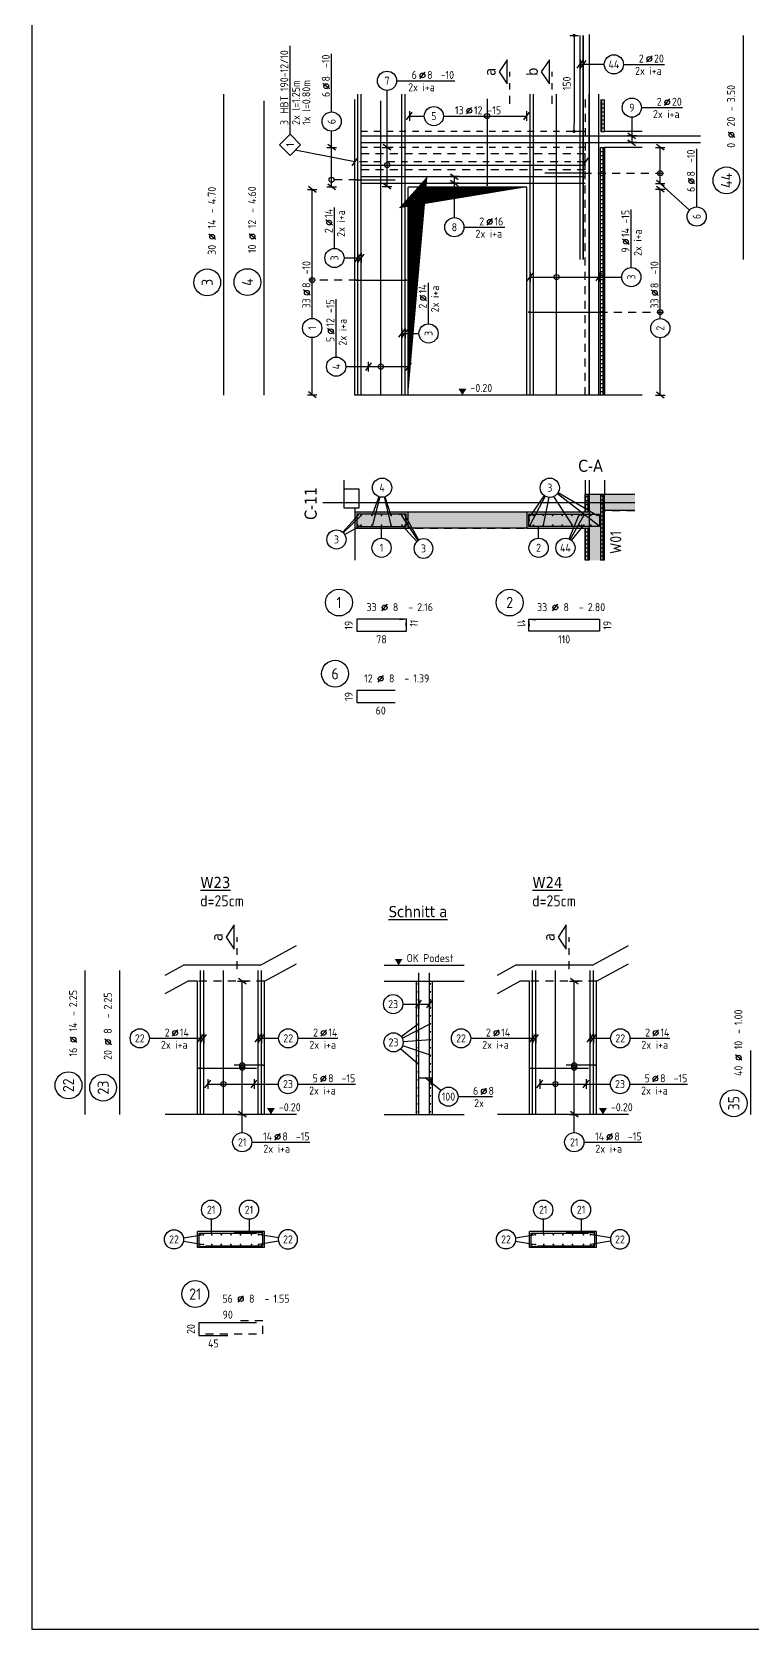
# Model space of a CAD drawing. Extents: x 399 to 532, y -4 to 185.
# Drawn here: x 415.63 to 426.88, y 22.05 to 47.01 of the extents above; entities that cross this region are included whole.
import ezdxf
from ezdxf.enums import TextEntityAlignment as Align

# ---------------------------------------------------------------- set-up
doc = ezdxf.new("R2010")
doc.units = 0
doc.header["$LTSCALE"] = 0.5
doc.header["$MEASUREMENT"] = 0
doc.header["$PDMODE"] = 2
for name, pattern in [('AUSGEZOGEN', [1000.01, 1000, 0.01]), ('DASHDOTSMALL', [1.05, 0.5, -0.25, 0.05, -0.25]), ('DOT', [0.175, 0.05, -0.125]), ('HIDDEN', [0.375, 0.25, -0.125]), ('STRICHPUNKT2', [0.55, 0.25, -0.125, 0.05, -0.125]), ('VERDECKT', [0.375, 0.25, -0.125])]:
    doc.linetypes.add(name, pattern=pattern)
doc.layers.get('Defpoints').update_dxf_attribs({"linetype": 'CONTINUOUS'})
for name, color, linetype in [('0_H10', 13, 'CONTINUOUS'), ('ACHSEN', 7, 'CONTINUOUS'), ('AFU', 9, 'CONTINUOUS'), ('BETON', 7, 'CONTINUOUS'), ('Decke', 7, 'CONTINUOUS'), ('DRUEBER', 7, 'CONTINUOUS'), ('Fertigteil', 7, 'CONTINUOUS'), ('HBT', 7, 'CONTINUOUS'), ('koten', 7, 'CONTINUOUS'), ('MASSE', 7, 'CONTINUOUS'), ('RND', 7, 'CONTINUOUS'), ('SCHATTEN', 253, 'CONTINUOUS'), ('SCHNITTE', 7, 'CONTINUOUS'), ('SCHRAFF', 7, 'CONTINUOUS'), ('Sturz', 7, 'CONTINUOUS'), ('TEXT', 7, 'CONTINUOUS'), ('UZ', 7, 'CONTINUOUS'), ('VERDECKT', 7, 'CONTINUOUS')]:
    doc.layers.add(name, color=color, linetype=linetype)
doc.layers.add('ANSICHTSFENSTER', color=7, linetype='CONTINUOUS', plot=False)
doc.styles.add('HELV', font='tahoma.ttf')
doc.styles.get("Standard").update_dxf_attribs({"font": 'iso'})
doc.styles.add('TXT', font='isocp.shx')
doc.linetypes.add('AFU_50K', pattern='A,0.15,["/",Standard,S=0.2,R=0,X=-0.01,Y=-0.1],0.07,["/",Standard,S=0.2,R=0,X=-0.01,Y=-0.1],0.15', length=0.37)
doc.dimstyles.new('DOT_I', dxfattribs={"dimscale": 0.5, "dimtxt": 0.25, "dimasz": 0.25, "dimexe": 0.1, "dimexo": 0.3, "dimgap": 0.1, "dimtad": 1, "dimdec": 3, "dimzin": 3, "dimtxsty": 'TXT', "dimblk": 'DOT', "dimblk1": 'DOT', "dimblk2": 'DOT', "dimsah": 1, "dimcen": 0.1, "dimse1": 1, "dimse2": 1, "dimazin": 0, "dimtfac": 1, "dimtdec": 4, "dimtix": 1, "dimtmove": 2, "dimatfit": 3, "dimldrblk": 'DOT', "dimfxl": 0.7, "dimfxlon": 1, "dimtvp": 1, "dimtolj": 1, "dimtzin": 0, "dimarcsym": 0})

# ---------------------------------------------------------------- blocks, each defined once
blk = doc.blocks.new('okrd_o')
at = {"layer": 'koten', "color": 7, "linetype": 'Continuous'}
blk.add_solid([(-0.125, 0.202), (0.125, 0.202), (0, 0)], dxfattribs=at)
at = {"layer": 'koten', "style": 'TXT'}
blk.add_attdef('OKRD', (0.25, 0.1), '', height=0.25, dxfattribs=at)
blk = doc.blocks.new('RND_AUSZ')
at = {"layer": 'RND', "color": 7, "linetype": 'Continuous'}
blk.add_line((1.341, 0.262), (1.509, 0.466), dxfattribs=at)
at = {"layer": 'RND', "color": 1, "linetype": 'Continuous'}
blk.add_circle((0, 0.52), 0.42, dxfattribs=at)
at = {"layer": 'RND', "color": 7, "linetype": 'Continuous'}
blk.add_circle((1.425, 0.364), 0.075, dxfattribs=at)
at = {"layer": 'RND', "color": 7, "linetype": 'Continuous', "style": 'TXT'}
blk.add_text('-', height=0.25, dxfattribs=at).set_placement((2.163, 0.25))
for tag, p in [('WIEOFT', (-0.536, 0.25)), ('STK', (1.174, 0.25))]:
    blk.add_attdef(tag, text='', height=0.25, dxfattribs=at).set_placement(p, align=Align.RIGHT)
at = {"layer": 'RND', "color": 1, "linetype": 'Continuous', "style": 'TXT'}
blk.add_attdef('POS', text='', height=0.35, dxfattribs=at).set_placement((0, 0.52), align=Align.MIDDLE)
at = {"layer": 'RND', "color": 7, "linetype": 'Continuous', "style": 'TXT'}
for tag, p in [('DS', (1.683, 0.25)), ('LANG', (2.441, 0.25)), ('TEXT', (3.669, 0.25))]:
    blk.add_attdef(tag, p, '', height=0.25, dxfattribs=at)
blk = doc.blocks.new('lei_gre')
at = {"layer": 'RND', "color": 7, "linetype": 'Continuous'}
for p, q in [((-0.09, -0.12), (0.09, 0.12)), ((0, 0.15), (0, -0.15))]:
    blk.add_line(p, q, dxfattribs=at)
blk = doc.blocks.new('RND_LEI')
at = {"layer": 'RND', "color": 7, "linetype": 'Continuous'}
blk.add_line((1.022, 0.066), (1.19, 0.27), dxfattribs=at)
for centre, radius in [((0, 0), 0.3), ((1.106, 0.168), 0.075)]:
    blk.add_circle(centre, radius, dxfattribs=at)
at = {"layer": 'RND', "color": 7, "linetype": 'Continuous', "style": 'TXT'}
blk.add_attdef('POSL', text='', height=0.25, dxfattribs=at).set_placement((0, 0), align=Align.MIDDLE)
blk.add_attdef('ANZ', text='', height=0.25, dxfattribs=at).set_placement((0.931, 0.057), align=Align.RIGHT)
for tag, p in [('DUM', (1.253, 0.057)), ('ABSTD', (1.674, 0.057)), ('POSTXT', (0.374, -0.327))]:
    blk.add_attdef(tag, p, '', height=0.25, dxfattribs=at)
blk = doc.blocks.new('RND_HIN')
at = {"layer": 'RND', "color": 7, "linetype": 'Continuous'}
blk.add_circle((0, 0), 0.3, dxfattribs=at)
at = {"layer": 'RND', "color": 7, "linetype": 'Continuous', "style": 'TXT'}
blk.add_attdef('POSI', text='', height=0.25, dxfattribs=at).set_placement((0, 0), align=Align.MIDDLE)
blk = doc.blocks.new('HBT_LEI')
at = {"layer": 'HBT', "color": 7, "linetype": 'Continuous'}
blk.add_lwpolyline([(-0.33, 0), (0, 0.33), (0.33, 0), (0, -0.33)], close=True, dxfattribs=at)
at = {"layer": 'HBT', "color": 7, "linetype": 'Continuous', "style": 'TXT'}
blk.add_attdef('POSH', text='', height=0.25, dxfattribs=at).set_placement((0, -0.126), align=Align.CENTER)
blk.add_attdef('STKH', text='', height=0.25, dxfattribs=at).set_placement((0.776, 0.055), align=Align.RIGHT)
at = {"layer": 'HBT', "style": 'TXT'}
for tag, p in [('ARTH', (0.973, 0.055)), ('TEXTH', (0.415, -0.309))]:
    blk.add_attdef(tag, p, '', height=0.25, dxfattribs=at)
blk = doc.blocks.new('SCHN-2')
at = {"layer": 'SCHNITTE', "color": 6, "linetype": 'Continuous'}
blk.add_lwpolyline([(0.378, 0.088), (0, 0.34), (-0.378, 0.088)], close=True, dxfattribs=at)
at = {"layer": 'SCHNITTE', "color": 1, "linetype": 'DASHDOTSMALL', "style": 'HELV'}
blk.add_attdef('SCHN-2', text='', height=0.35, dxfattribs=at).set_placement((0, 0.45), align=Align.CENTER)
blk = doc.blocks.new('DOT')
at = {"layer": 'MASSE', "color": 7, "linetype": 'Continuous'}
for p, q in [((0, 0), (-1, 0)), ((0, 0.54), (0, -0.54))]:
    blk.add_line(p, q, dxfattribs=at)
at = {"layer": 'MASSE', "color": 7, "linetype": 'Continuous', "const_width": 0.2}
blk.add_lwpolyline([(-0.1, 0, 1), (0.1, 0, 1)], format="xyb", close=True, dxfattribs=at)
blk = doc.blocks.new('*D790')
at = {"layer": 'Defpoints', "color": 0, "linetype": 'AUSGEZOGEN', "transparency": 16777216}
for p in [(424.096, 46.951), (424.096, 45.451), (424.096, 45.451)]:
    blk.add_point(p, dxfattribs=at)
at = {"layer": 'MASSE', "color": 0, "linetype": 'AUSGEZOGEN', "lineweight": -2, "transparency": 16777216}
blk.add_line((424.096, 46.826), (424.096, 45.576), dxfattribs=at)
at = {"layer": 'MASSE', "color": 0, "linetype": 'AUSGEZOGEN', "lineweight": -2, "transparency": 16777216, "xscale": 0.125, "yscale": 0.125, "zscale": 0.125}
for p, rotation in [((424.096, 46.951), 90), ((424.096, 45.451), 270)]:
    blk.add_blockref('DOT', p, dxfattribs=dict(at, rotation=rotation))
at = {"layer": 'MASSE', "color": 0, "linetype": 'AUSGEZOGEN', "transparency": 16777216, "insert": (423.983, 46.201), "char_height": 0.125, "attachment_point": 5, "rotation": 90, "style": 'TXT'}
blk.add_mtext('\\A1;150', dxfattribs=at)

msp = doc.modelspace()

# ---------------------------------------------------------------- hatches: boundary and pattern name
at = {"layer": '0_H10', "linetype": 'AUSGEZOGEN'}
msp.add_hatch(color=256, dxfattribs=at).paths.add_polyline_path([(425.0461, 39.5309), (425.0461, 39.7809), (424.2711, 39.7809), (424.2711, 39.5009), (420.6711, 39.5009), (420.6711, 39.2509), (424.2711, 39.2509), (424.2711, 38.7509), (424.5711, 38.7509), (424.5711, 39.5309)])
at = {"layer": 'SCHRAFF', "linetype": 'AUSGEZOGEN'}
h = msp.add_hatch(dxfattribs=at)
h.set_pattern_fill('ANSI37', color=9, scale=0.5, angle=45, style=0, double=1)
h.set_pattern_definition([(90, (-399.52992, 1.38414), (-0.0625, 0), []), (180, (-399.52992, 1.38414), (-7e-18, -0.0625), [])])
h.paths.add_polyline_path([(424.572, 45.9511), (424.512, 45.9511), (424.512, 45.4511), (424.572, 45.4511)])
h = msp.add_hatch(dxfattribs=at)
h.set_pattern_fill('ANSI37', color=9, scale=0.5, angle=45, style=0, double=1)
h.set_pattern_definition([(90, (-399.25992, -2.73586), (-0.0625, 0), []), (180, (-399.25992, -2.73586), (-7e-18, -0.0625), [])])
h.paths.add_polyline_path([(424.5111, 45.2011), (424.5711, 45.2011), (424.5711, 41.3311), (424.5111, 41.3311)])
h = msp.add_hatch(dxfattribs=at)
h.set_pattern_fill('ANSI37', color=9, scale=0.5, angle=45, style=0, double=1)
h.set_pattern_definition([(90, (-399.30992, -14.12617), (-0.0625, 0), []), (180, (-399.30992, -14.12617), (-7e-18, -0.0625), [])])
h.paths.add_polyline_path([(424.3311, 39.5009), (424.2711, 39.5009), (424.2711, 39.7809), (424.3311, 39.7809)])
h = msp.add_hatch(dxfattribs=at)
h.set_pattern_fill('ANSI37', color=9, scale=0.5, angle=45, style=0, double=1)
h.set_pattern_definition([(90, (-399.25992, -17.68117), (-0.0625, 0), []), (180, (-399.25992, -17.68117), (-7e-18, -0.0625), [])])
h.paths.add_polyline_path([(424.5111, 38.7509), (424.5711, 38.7509), (424.5711, 39.7809), (424.5111, 39.7809)])
h = msp.add_hatch(dxfattribs=at)
h.set_pattern_fill('ANSI37', color=9, scale=0.5, angle=45, style=0, double=1)
h.set_pattern_definition([(90, (-399.30992, -17.68117), (-0.0625, 0), []), (180, (-399.30992, -17.68117), (-7e-18, -0.0625), [])])
h.paths.add_polyline_path([(424.2711, 38.7509), (424.3311, 38.7509), (424.3311, 39.2509), (424.2711, 39.2509)])

# ---------------------------------------------------------------- linework, layer by layer
at = {"layer": 'ACHSEN', "color": 140, "linetype": 'AUSGEZOGEN'}
for p, q in [((424.3311, 46.9659), (424.3311, 41.3311)), ((424.3311, 40.0009), (424.3311, 38.7509)), ((420.1711, 39.6559), (425.0461, 39.6559))]:
    msp.add_line(p, q, dxfattribs=at)
at = {"layer": 'AFU', "linetype": 'AFU_50K'}
msp.add_line((421.6307, 32.1733), (421.8807, 32.1733), dxfattribs=at)
at = {"layer": 'ANSICHTSFENSTER', "color": 2, "linetype": 'AUSGEZOGEN'}
msp.add_lwpolyline([(415.629, 22.0535), (484.7996, 22.0535), (484.7996, 63.6035), (415.629, 63.6035)], close=True, dxfattribs=at)
at = {"layer": 'BETON', "color": 6, "linetype": 'AUSGEZOGEN'}
for p, q in [((420.6711, 41.3311), (420.6711, 45.9511)), ((424.572, 45.4511), (424.572, 45.9511)), ((425.1612, 45.4511), (424.572, 45.4511)), ((424.5711, 41.3311), (424.5711, 45.2011)), ((425.1612, 45.2011), (424.5711, 45.2011)), ((423.3611, 44.5811), (421.5061, 44.5811)), ((421.5061, 41.3311), (421.5061, 44.5811)), ((423.3611, 41.3311), (423.3611, 44.5811)), ((419.1983, 32.4233), (419.7622, 32.7322)), ((424.384, 32.4233), (424.948, 32.7322)), ((419.2622, 32.1733), (419.7622, 32.4471)), ((424.448, 32.1733), (424.948, 32.4471)), ((417.7122, 32.2671), (417.9984, 32.4233)), ((419.1983, 32.4233), (417.9984, 32.4233)), ((421.1307, 32.4233), (422.3807, 32.4233)), ((422.898, 32.2671), (423.1842, 32.4233)), ((424.384, 32.4233), (423.1842, 32.4233)), ((417.7122, 31.9822), (418.0622, 32.1733)), ((418.2122, 32.1733), (418.0622, 32.1733)), ((418.2122, 30.0933), (418.2122, 32.1733)), ((419.2622, 30.0933), (419.2622, 32.1733)), ((421.1307, 32.1733), (421.6307, 32.1733)), ((421.6307, 32.1733), (421.6307, 30.0933)), ((421.8807, 32.1733), (421.8807, 30.0933)), ((421.8807, 32.1733), (422.3807, 32.1733)), ((422.898, 31.9822), (423.248, 32.1733)), ((423.398, 32.1733), (423.248, 32.1733)), ((423.398, 30.0933), (423.398, 32.1733)), ((424.448, 30.0933), (424.448, 32.1733)), ((418.2122, 28.0131), (418.2122, 28.2631)), ((419.2622, 28.2631), (418.2122, 28.2631)), ((419.2622, 28.0131), (419.2622, 28.2631)), ((424.448, 28.2631), (423.398, 28.2631)), ((423.398, 28.0131), (423.398, 28.2631)), ((424.448, 28.0131), (424.448, 28.2631)), ((419.2622, 28.0131), (418.2122, 28.0131)), ((424.448, 28.0131), (423.398, 28.0131))]:
    msp.add_line(p, q, dxfattribs=at)
at = {"layer": 'BETON', "color": 6, "linetype": 'ByBlock'}
for p, q in [((424.5711, 39.7809), (424.2711, 39.7809)), ((424.2711, 39.7809), (424.2711, 39.5009)), ((424.5711, 38.7509), (424.5711, 39.7809)), ((421.5061, 39.5009), (420.6711, 39.5009)), ((420.6711, 39.5009), (420.6711, 39.2509)), ((421.5061, 39.2509), (421.5061, 39.5009)), ((424.2711, 39.5009), (423.3611, 39.5009)), ((423.3611, 39.5009), (423.3611, 39.2509)), ((420.6711, 39.2509), (421.5061, 39.2509)), ((423.3611, 39.2509), (424.2711, 39.2509)), ((424.2711, 39.2509), (424.2711, 38.7509))]:
    msp.add_line(p, q, dxfattribs=at)
at = {"layer": 'BETON', "color": 6, "linetype": 'ByBlock', "flags": 128}
msp.add_lwpolyline([(420.5011, 39.5709), (420.7411, 39.5709), (420.7411, 39.8609), (420.5011, 39.8609)], close=True, dxfattribs=at)
at = {"layer": 'Decke', "linetype": 'Continuous'}
for p, q in [((425.1612, 41.3311), (420.6711, 41.3311)), ((419.7622, 30.0933), (417.7122, 30.0933)), ((421.1307, 30.0933), (422.3807, 30.0933)), ((424.948, 30.0933), (422.898, 30.0933))]:
    msp.add_line(p, q, dxfattribs=at)
msp.add_lwpolyline([(420.5011, 40.0009), (420.5011, 39.5709), (420.6711, 39.5709), (420.6711, 38.7509)], dxfattribs=at)
at = {"layer": 'DRUEBER', "color": 7, "linetype": 'DOT'}
for p, q in [((424.2711, 45.4511), (420.6711, 45.4511)), ((424.2711, 45.2011), (420.6711, 45.2011)), ((424.2711, 44.8511), (424.2711, 45.1011))]:
    msp.add_line(p, q, dxfattribs=at)
at = {"layer": 'DRUEBER', "color": 7, "linetype": 'HIDDEN', "flags": 128}
for points in [[(425.0461, 39.7809), (424.2711, 39.7809), (424.2711, 39.5009), (420.6711, 39.5009), (420.6711, 39.2509), (424.2711, 39.2509), (424.2711, 38.7509)], [(424.5711, 38.7509), (424.5711, 39.5309), (425.0461, 39.5309)]]:
    msp.add_lwpolyline(points, dxfattribs=at)
at = {"layer": 'Fertigteil', "color": 7, "linetype": 'AUSGEZOGEN'}
for points in [[(424.512, 45.9511), (424.512, 45.4511), (424.572, 45.4511), (424.572, 45.9511)], [(424.5711, 38.7509), (424.5711, 39.7809), (424.5111, 39.7809), (424.5111, 38.7509)], [(424.2711, 38.7509), (424.2711, 39.2509), (424.3311, 39.2509), (424.3311, 38.7509)]]:
    msp.add_lwpolyline(points, dxfattribs=at)
for points in [[(424.5111, 45.2011), (424.5711, 45.2011), (424.5711, 41.3311), (424.5111, 41.3311)], [(424.3311, 39.5009), (424.2711, 39.5009), (424.2711, 39.7809), (424.3311, 39.7809)]]:
    msp.add_lwpolyline(points, close=True, dxfattribs=at)
at = {"layer": 'HBT', "color": 7, "linetype": 'AUSGEZOGEN'}
for p, q in [((419.6601, 45.4064), (419.6601, 46.7878)), ((420.6711, 44.9761), (419.7426, 45.1589))]:
    msp.add_line(p, q, dxfattribs=at)
at = {"layer": 'HBT', "color": 6, "linetype": 'STRICHPUNKT2'}
msp.add_line((424.2711, 44.9761), (420.6711, 44.9761), dxfattribs=at)
at = {"layer": 'RND', "color": 1, "linetype": 'AUSGEZOGEN'}
for p, q in [((424.1907, 43.4511), (424.1907, 46.9511)), ((424.2407, 43.4511), (424.2407, 46.9511))]:
    msp.add_line(p, q, dxfattribs=at)
at = {"layer": 'RND', "color": 7, "linetype": 'AUSGEZOGEN'}
for p, q in [((420.3097, 45.7552), (420.3097, 46.6615)), ((424.8688, 46.4988), (425.5088, 46.4988)), ((421.3255, 46.2425), (422.2318, 46.2425)), ((421.1755, 45.2011), (421.1755, 46.0925)), ((421.5241, 45.6909), (421.7566, 45.6909)), ((422.0566, 45.6909), (423.3558, 45.6909)), ((425.1484, 45.8232), (425.7884, 45.8232)), ((420.3097, 45.2011), (420.3097, 45.4552)), ((420.3097, 44.5846), (420.3097, 45.2011)), ((421.1755, 44.5929), (421.1755, 45.2011)), ((425.4415, 44.6384), (425.4415, 45.2011)), ((426.0116, 44.2713), (426.0116, 45.1776)), ((420.0059, 42.5295), (420.0059, 44.5438)), ((425.4415, 44.6384), (425.9005, 44.2221)), ((425.4431, 42.5269), (425.4431, 44.5481)), ((420.3541, 43.6241), (420.3541, 44.2641)), ((424.9902, 43.3247), (424.9902, 44.231)), ((422.3769, 43.9541), (423.0169, 43.9541)), ((423.4111, 43.1747), (424.4843, 43.1747)), ((424.4843, 43.1747), (424.8402, 43.1747)), ((421.8231, 42.4452), (421.8231, 43.0852)), ((420.3806, 41.9257), (420.3806, 42.8319)), ((420.0059, 41.3358), (420.0059, 42.2295)), ((425.4431, 41.3308), (425.4431, 42.2269)), ((420.8843, 41.7757), (420.5306, 41.7757)), ((421.5061, 41.7757), (420.8843, 41.7757)), ((418.9136, 30.0933), (418.9136, 32.1733)), ((424.0994, 30.0933), (424.0994, 32.1733)), ((417.4633, 31.2825), (418.3122, 31.2825)), ((419.1622, 31.2825), (419.4822, 31.2825)), ((419.7822, 31.2825), (420.4075, 31.2825)), ((422.4814, 31.2825), (423.498, 31.2825)), ((424.348, 31.2825), (424.668, 31.2825)), ((424.968, 31.2825), (425.5933, 31.2825)), ((418.3756, 30.5677), (419.0983, 30.5677)), ((419.0983, 30.5677), (419.4778, 30.5677)), ((419.7778, 30.5677), (420.6841, 30.5677)), ((423.5614, 30.5677), (424.2841, 30.5677)), ((424.2841, 30.5677), (424.6636, 30.5677)), ((424.9636, 30.5677), (425.8699, 30.5677)), ((422.2843, 30.3713), (422.8243, 30.3713)), ((418.9136, 29.8089), (418.9136, 30.0933)), ((424.0994, 29.8089), (424.0994, 30.0933)), ((419.0636, 29.6589), (419.9699, 29.6589)), ((424.2494, 29.6589), (425.1557, 29.6589))]:
    msp.add_line(p, q, dxfattribs=at)
at = {"layer": 'RND', "color": 102, "linetype": 'AUSGEZOGEN'}
for p, q in [((424.5688, 46.4988), (424.1907, 46.4988)), ((424.9984, 45.6732), (424.9984, 45.2769)), ((422.2269, 44.1041), (422.2269, 44.7453)), ((420.5041, 43.4741), (420.7711, 43.4741)), ((421.4061, 42.2952), (421.6731, 42.2952)), ((421.0469, 39.745), (420.9393, 39.4459)), ((421.0601, 39.7409), (420.946, 39.2988)), ((421.1311, 39.7399), (421.232, 39.2988)), ((421.1421, 39.7429), (421.232, 39.4529)), ((423.6464, 39.7523), (423.4036, 39.2988)), ((423.6317, 39.7613), (423.4176, 39.4529)), ((423.7013, 39.7354), (423.612, 39.2988)), ((423.7735, 39.7455), (424.069, 39.2984)), ((423.836, 39.793), (424.4771, 39.2988)), ((423.847, 39.8094), (424.4631, 39.4529)), ((420.4848, 39.189), (420.7206, 39.4529)), ((420.4923, 39.1818), (420.7706, 39.4529)), ((421.6623, 39.0608), (421.4066, 39.4529)), ((421.6714, 39.0662), (421.4566, 39.4529)), ((424.019, 39.0842), (424.1732, 39.4529)), ((424.0353, 39.0762), (424.2496, 39.4529)), ((420.5149, 39.1519), (420.7706, 39.2988)), ((421.089, 39.097), (421.089, 39.2809)), ((421.6422, 39.045), (421.4066, 39.2988)), ((423.5425, 39.097), (423.5425, 39.2809)), ((424.0561, 39.062), (424.2496, 39.2988)), ((421.4207, 31.8166), (421.8407, 31.8166)), ((421.3963, 31.3096), (421.6607, 31.5083)), ((421.41, 31.2875), (421.8577, 31.5153)), ((421.4259, 31.2313), (421.8577, 31.2653)), ((421.3894, 31.1209), (421.6537, 30.8903)), ((421.4182, 31.1708), (421.8507, 31.0223)), ((422.0177, 30.4656), (421.769, 30.6667)), ((418.4283, 28.4547), (418.4283, 28.2327)), ((419.0195, 28.4547), (419.0195, 28.2414)), ((423.6141, 28.4547), (423.6141, 28.2327)), ((424.2053, 28.4547), (424.2053, 28.2414)), ((417.9953, 28.165), (418.3136, 28.2159)), ((419.4791, 28.165), (419.1608, 28.2159)), ((423.1811, 28.165), (423.4994, 28.2159)), ((424.6649, 28.165), (424.3466, 28.2159)), ((417.9949, 28.1154), (418.3067, 28.0607)), ((419.4795, 28.1154), (419.1677, 28.0607)), ((423.1807, 28.1154), (423.4925, 28.0607)), ((424.6653, 28.1154), (424.3535, 28.0607))]:
    msp.add_line(p, q, dxfattribs=at)
at = {"layer": 'RND', "color": 102, "linetype": 'VERDECKT'}
for p, q in [((420.7011, 44.6965), (420.2597, 44.6965)), ((424.2411, 44.7987), (425.4915, 44.7987)), ((420.7011, 43.1284), (419.9559, 43.1284)), ((424.4911, 42.6292), (425.4931, 42.6292))]:
    msp.add_line(p, q, dxfattribs=at)
at = {"layer": 'RND', "color": 1, "linetype": 'AUSGEZOGEN'}
for points in [[(424.2407, 46.9511), (424.2407, 43.4511)], [(426.7365, 46.9511), (426.7365, 43.4511)], [(418.6261, 41.3311), (418.6261, 46.0311)], [(419.2552, 41.3311), (419.2552, 45.9311)], [(420.7211, 41.3311), (420.7211, 46.0311)], [(420.7711, 41.3311), (420.7711, 46.0311)], [(421.0792, 41.3311), (421.0792, 45.9311)], [(421.4061, 41.3311), (421.4061, 46.0311)], [(421.4561, 41.3311), (421.4561, 46.0311)], [(422.7368, 45.9611), (422.7368, 44.6111)], [(423.4111, 41.3311), (423.4111, 46.0311)], [(423.4611, 41.3311), (423.4611, 46.0311)], [(423.824, 41.3311), (423.824, 46.0311)], [(424.3311, 41.3311), (424.3311, 46.0311)], [(424.4843, 41.3311), (424.4843, 46.0311)], [(420.7711, 45.3839), (426.0711, 45.3839)], [(420.7711, 45.2769), (426.0711, 45.2769)], [(420.7711, 44.9262), (424.2711, 44.9262)], [(420.7011, 44.6965), (421.3011, 44.6965)], [(420.7711, 44.7453), (424.2711, 44.7453)], [(424.2411, 44.7987), (423.6411, 44.7987)], [(420.7711, 44.6453), (424.2711, 44.6453)], [(420.7011, 43.1284), (421.4761, 43.1284)], [(423.3911, 42.6292), (424.4911, 42.6292)], [(421.4665, 39.3613), (421.4761, 39.4709), (420.7011, 39.4709), (420.7011, 39.2809), (421.4761, 39.2809), (421.4761, 39.4709), (421.3665, 39.4613)], [(423.4007, 39.3613), (423.3911, 39.4709), (424.4911, 39.4709), (424.4911, 39.2809), (423.3911, 39.2809), (423.3911, 39.4709), (423.5007, 39.4613)], [(421.4715, 37.7219), (421.4811, 37.8314), (420.7011, 37.8314), (420.7011, 37.6414), (421.4811, 37.6414), (421.4811, 37.8314), (421.3715, 37.8219)], [(423.4007, 37.7219), (423.3911, 37.8314), (424.4911, 37.8314), (424.4911, 37.6414), (423.3911, 37.6414), (423.3911, 37.8314), (423.5007, 37.8219)], [(421.3011, 36.7185), (420.7011, 36.7185), (420.7011, 36.5285), (421.3011, 36.5285)], [(416.4598, 30.0933), (416.4598, 32.3433)], [(417.0007, 30.0933), (417.0007, 32.3433)], [(418.2622, 30.0933), (418.2622, 32.3433)], [(418.3122, 30.0933), (418.3122, 32.3433)], [(418.6203, 30.0933), (418.6203, 32.3433)], [(419.1622, 30.0933), (419.1622, 32.3433)], [(419.2122, 30.0933), (419.2122, 32.3433)], [(421.6707, 30.0933), (421.6707, 32.3033)], [(421.8407, 30.0933), (421.8407, 32.3033)], [(423.448, 30.0933), (423.448, 32.3433)], [(423.498, 30.0933), (423.498, 32.3433)], [(423.8061, 30.0933), (423.8061, 32.3433)], [(424.348, 30.0933), (424.348, 32.3433)], [(424.398, 30.0933), (424.398, 32.3433)], [(426.8503, 31.0933), (426.8503, 30.0933)], [(418.2372, 30.8145), (419.1372, 30.8145)], [(419.2372, 30.8617), (418.7872, 30.8617)], [(421.669, 30.7767), (421.669, 30.6667), (421.869, 30.6667), (421.8594, 30.5571)], [(423.423, 30.8145), (424.323, 30.8145)], [(424.423, 30.8617), (423.973, 30.8617)], [(419.1372, 28.2327), (418.2372, 28.2327), (418.2372, 28.0327), (418.6872, 28.0327)], [(418.3372, 28.0414), (419.2372, 28.0414), (419.2372, 28.2414), (418.7872, 28.2414)], [(424.323, 28.2327), (423.423, 28.2327), (423.423, 28.0327), (423.873, 28.0327)], [(423.523, 28.0414), (424.423, 28.0414), (424.423, 28.2414), (423.973, 28.2414)], [(419.1372, 26.8401), (418.2372, 26.8401), (418.2372, 26.6401), (418.6872, 26.6401)]]:
    msp.add_lwpolyline(points, dxfattribs=at)
at = {"layer": 'RND', "color": 7, "linetype": 'AUSGEZOGEN', "const_width": 0.014}
for points in [[(420.6941, 44.6965, 1), (420.7081, 44.6965, 1)], [(424.2481, 44.7987, -1), (424.2341, 44.7987, -1)], [(422.7298, 44.6111, 1), (422.7438, 44.6111, 1)], [(420.6941, 43.1284, 1), (420.7081, 43.1284, 1)], [(421.4691, 43.1284, 1), (421.4831, 43.1284, 1)], [(423.3841, 42.6292, 1), (423.3981, 42.6292, 1)], [(424.4841, 42.6292, 1), (424.4981, 42.6292, 1)], [(420.7136, 39.4529, 1), (420.7276, 39.4529, 1)], [(420.7636, 39.4529, 1), (420.7776, 39.4529, 1)], [(420.932, 39.4529, 1), (420.946, 39.4529, 1)], [(421.082, 39.4529, 1), (421.096, 39.4529, 1)], [(421.232, 39.4529, 1), (421.246, 39.4529, 1)], [(421.4136, 39.4529, -1), (421.3996, 39.4529, -1)], [(421.4636, 39.4529, -1), (421.4496, 39.4529, -1)], [(423.4036, 39.4529, 1), (423.4176, 39.4529, 1)], [(423.4536, 39.4529, 1), (423.4676, 39.4529, 1)], [(423.605, 39.4529, 1), (423.619, 39.4529, 1)], [(423.755, 39.4529, 1), (423.769, 39.4529, 1)], [(423.905, 39.4529, 1), (423.919, 39.4529, 1)], [(424.055, 39.4529, 1), (424.069, 39.4529, 1)], [(424.1662, 39.4529, 1), (424.1802, 39.4529, 1)], [(424.205, 39.4529, 1), (424.219, 39.4529, 1)], [(424.2426, 39.4529, 1), (424.2566, 39.4529, 1)], [(424.3511, 39.4529, 1), (424.3651, 39.4529, 1)], [(424.4631, 39.4529, 1), (424.4771, 39.4529, 1)], [(420.7136, 39.2988, -1), (420.7276, 39.2988, -1)], [(420.7636, 39.2988, -1), (420.7776, 39.2988, -1)], [(420.932, 39.2988, -1), (420.946, 39.2988, -1)], [(421.082, 39.2988, -1), (421.096, 39.2988, -1)], [(421.232, 39.2988, -1), (421.246, 39.2988, -1)], [(421.4136, 39.2988, 1), (421.3996, 39.2988, 1)], [(421.4636, 39.2988, 1), (421.4496, 39.2988, 1)], [(423.4036, 39.2988, -1), (423.4176, 39.2988, -1)], [(423.4536, 39.2988, -1), (423.4676, 39.2988, -1)], [(423.605, 39.2988, -1), (423.619, 39.2988, -1)], [(423.755, 39.2988, -1), (423.769, 39.2988, -1)], [(423.905, 39.2988, -1), (423.919, 39.2988, -1)], [(424.055, 39.2988, -1), (424.069, 39.2988, -1)], [(424.1662, 39.2988, -1), (424.1802, 39.2988, -1)], [(424.205, 39.2988, -1), (424.219, 39.2988, -1)], [(424.2426, 39.2988, -1), (424.2566, 39.2988, -1)], [(424.3511, 39.2988, -1), (424.3651, 39.2988, -1)], [(424.4631, 39.2988, -1), (424.4771, 39.2988, -1)], [(421.6537, 32.1342, 1), (421.6677, 32.1342, 1)], [(421.6537, 32.0092, 1), (421.6677, 32.0092, 1)], [(421.8577, 32.1342, -1), (421.8437, 32.1342, -1)], [(421.8577, 32.0092, -1), (421.8437, 32.0092, -1)], [(421.6537, 31.8842, 1), (421.6677, 31.8842, 1)], [(421.6537, 31.7592, 1), (421.6677, 31.7592, 1)], [(421.8577, 31.8842, -1), (421.8437, 31.8842, -1)], [(421.8577, 31.7592, -1), (421.8437, 31.7592, -1)], [(421.6537, 31.6342, 1), (421.6677, 31.6342, 1)], [(421.6537, 31.5092, 1), (421.6677, 31.5092, 1)], [(421.8577, 31.6342, -1), (421.8437, 31.6342, -1)], [(421.8577, 31.5092, -1), (421.8437, 31.5092, -1)], [(421.6537, 31.3842, 1), (421.6677, 31.3842, 1)], [(421.6537, 31.2592, 1), (421.6677, 31.2592, 1)], [(421.8577, 31.3842, -1), (421.8437, 31.3842, -1)], [(421.8577, 31.2592, -1), (421.8437, 31.2592, -1)], [(421.6537, 31.1342, 1), (421.6677, 31.1342, 1)], [(421.6537, 31.0092, 1), (421.6677, 31.0092, 1)], [(421.8577, 31.1342, -1), (421.8437, 31.1342, -1)], [(421.8577, 31.0092, -1), (421.8437, 31.0092, -1)], [(418.2302, 30.8145, 1), (418.2442, 30.8145, 1)], [(419.2302, 30.8617, 1), (419.2442, 30.8617, 1)], [(421.6537, 30.8842, 1), (421.6677, 30.8842, 1)], [(421.6537, 30.7592, 1), (421.6677, 30.7592, 1)], [(421.8577, 30.8842, -1), (421.8437, 30.8842, -1)], [(421.8577, 30.7592, -1), (421.8437, 30.7592, -1)], [(423.416, 30.8145, 1), (423.43, 30.8145, 1)], [(424.416, 30.8617, 1), (424.43, 30.8617, 1)], [(421.6537, 30.6342, 1), (421.6677, 30.6342, 1)], [(421.6537, 30.5092, 1), (421.6677, 30.5092, 1)], [(421.8577, 30.6342, -1), (421.8437, 30.6342, -1)], [(421.8577, 30.5092, -1), (421.8437, 30.5092, -1)], [(421.6537, 30.3842, 1), (421.6677, 30.3842, 1)], [(421.6537, 30.2592, 1), (421.6677, 30.2592, 1)], [(421.8577, 30.3842, -1), (421.8437, 30.3842, -1)], [(421.8577, 30.2592, -1), (421.8437, 30.2592, -1)], [(421.6537, 30.1342, 1), (421.6677, 30.1342, 1)], [(421.8577, 30.1342, -1), (421.8437, 30.1342, -1)], [(418.2497, 28.2147, 1), (418.2637, 28.2147, 1)], [(418.2997, 28.2147, 1), (418.3137, 28.2147, 1)], [(418.4302, 28.2147, 1), (418.4442, 28.2147, 1)], [(418.5802, 28.2147, 1), (418.5942, 28.2147, 1)], [(418.7302, 28.2147, 1), (418.7442, 28.2147, 1)], [(418.8802, 28.2147, 1), (418.8942, 28.2147, 1)], [(419.0497, 28.2147, 1), (419.0637, 28.2147, 1)], [(419.1747, 28.2147, -1), (419.1607, 28.2147, -1)], [(419.2247, 28.2147, -1), (419.2107, 28.2147, -1)], [(423.4355, 28.2147, 1), (423.4495, 28.2147, 1)], [(423.4855, 28.2147, 1), (423.4995, 28.2147, 1)], [(423.616, 28.2147, 1), (423.63, 28.2147, 1)], [(423.766, 28.2147, 1), (423.78, 28.2147, 1)], [(423.916, 28.2147, 1), (423.93, 28.2147, 1)], [(424.066, 28.2147, 1), (424.08, 28.2147, 1)], [(424.2355, 28.2147, 1), (424.2495, 28.2147, 1)], [(424.3605, 28.2147, -1), (424.3465, 28.2147, -1)], [(424.4105, 28.2147, -1), (424.3965, 28.2147, -1)], [(418.2497, 28.0607, -1), (418.2637, 28.0607, -1)], [(418.2997, 28.0607, -1), (418.3137, 28.0607, -1)], [(418.4302, 28.0607, -1), (418.4442, 28.0607, -1)], [(418.5802, 28.0607, -1), (418.5942, 28.0607, -1)], [(418.7302, 28.0607, -1), (418.7442, 28.0607, -1)], [(418.8802, 28.0607, -1), (418.8942, 28.0607, -1)], [(419.0497, 28.0607, -1), (419.0637, 28.0607, -1)], [(419.1747, 28.0607, 1), (419.1607, 28.0607, 1)], [(419.2247, 28.0607, 1), (419.2107, 28.0607, 1)], [(423.4355, 28.0607, -1), (423.4495, 28.0607, -1)], [(423.4855, 28.0607, -1), (423.4995, 28.0607, -1)], [(423.616, 28.0607, -1), (423.63, 28.0607, -1)], [(423.766, 28.0607, -1), (423.78, 28.0607, -1)], [(423.916, 28.0607, -1), (423.93, 28.0607, -1)], [(424.066, 28.0607, -1), (424.08, 28.0607, -1)], [(424.2355, 28.0607, -1), (424.2495, 28.0607, -1)], [(424.3605, 28.0607, 1), (424.3465, 28.0607, 1)], [(424.4105, 28.0607, 1), (424.3965, 28.0607, 1)]]:
    msp.add_lwpolyline(points, format="xyb", close=True, dxfattribs=at)
at = {"layer": 'RND', "color": 7, "linetype": 'VERDECKT'}
msp.add_lwpolyline([(418.3372, 26.6681), (419.2372, 26.6681), (419.2372, 26.8681), (418.7872, 26.8681)], dxfattribs=at)
at = {"layer": 'RND', "color": 7, "linetype": 'AUSGEZOGEN'}
for centre in [(422.7368, 45.6909), (421.1755, 44.9262), (420.3097, 44.6965), (425.4415, 44.7987), (420.0059, 43.1284), (423.824, 43.1747), (425.4431, 42.6292), (421.0792, 41.7757), (418.9136, 30.8617), (418.9136, 30.8217), (424.0994, 30.8617), (424.0994, 30.8217), (418.6203, 30.5677), (423.8061, 30.5677)]:
    msp.add_circle(centre, 0.04, dxfattribs=at)
at = {"layer": 'SCHATTEN', "color": 15, "linetype": 'AUSGEZOGEN'}
msp.add_lwpolyline([(421.5061, 41.3311, 0, 0.2846, 0), (421.6482, 44.5749, 0, 0, 0), (421.5184, 44.4304, 0.3025, 0, 0), (423.3611, 44.5811, 0, 0, 0)], format="xyseb", dxfattribs=at)
at = {"layer": 'SCHNITTE', "color": 6, "linetype": 'STRICHPUNKT2'}
for p, q in [((423.0944, 45.8827), (423.0944, 46.3827)), ((423.7545, 45.8827), (423.7545, 46.3827)), ((418.8324, 32.3644), (418.8324, 32.8644)), ((424.0182, 32.3644), (424.0182, 32.8644))]:
    msp.add_line(p, q, dxfattribs=at)
at = {"layer": 'Sturz', "linetype": 'Continuous'}
for p, q in [((423.3611, 39.5009), (421.5061, 39.5009)), ((423.3611, 39.2509), (421.5061, 39.2509))]:
    msp.add_line(p, q, dxfattribs=at)
at = {"layer": 'UZ', "color": 7, "linetype": 'AUSGEZOGEN'}
for p, q in [((424.2711, 40.0009), (424.2711, 39.7809)), ((424.5711, 40.0009), (424.5711, 39.7809)), ((425.0461, 39.7809), (424.5711, 39.7809)), ((425.0461, 39.5309), (424.5711, 39.5309))]:
    msp.add_line(p, q, dxfattribs=at)
at = {"layer": 'VERDECKT', "color": 7, "linetype": 'VERDECKT'}
for p, q in [((424.2711, 45.9511), (424.2711, 45.1011)), ((424.2711, 45.1011), (420.6711, 45.1011)), ((424.2711, 44.8511), (420.6711, 44.8511)), ((424.2711, 41.3311), (424.2711, 44.8511))]:
    msp.add_line(p, q, dxfattribs=at)
at = {"layer": 'VERDECKT', "color": 7, "linetype": 'HIDDEN'}
for p, q in [((419.2622, 32.1733), (418.2122, 32.1733)), ((424.448, 32.1733), (423.398, 32.1733))]:
    msp.add_line(p, q, dxfattribs=at)

# ---------------------------------------------------------------- block references
at = {"layer": 'HBT', "color": 7, "linetype": 'AUSGEZOGEN', "xscale": 0.5, "yscale": 0.5, "zscale": 0.5, "rotation": 90}
msp.add_blockref('HBT_LEI', (419.6601, 45.2414), dxfattribs=at).add_auto_attribs({'POSH': '1', 'STKH': '3', 'ARTH': 'HBT 190-12/10'})
at = {"layer": 'HBT', "color": 6, "linetype": 'STRICHPUNKT2', "xscale": 0.5, "yscale": 0.5, "zscale": 0.5, "rotation": 179.9999999973374}
for p in [(420.6711, 44.9761), (424.2711, 44.9761)]:
    msp.add_blockref('lei_gre', p, dxfattribs=at)
at = {"layer": 'koten', "color": 7, "linetype": 'AUSGEZOGEN', "xscale": 0.5, "yscale": 0.5, "zscale": 0.5}
for p, values in [((422.353, 41.3311), {'OKRD': '-0.20'}), ((421.3557, 32.4233), {'OKRD': 'OK Podest'}), ((419.3614, 30.0933), {'OKRD': '-0.20'}), ((424.5472, 30.0933), {'OKRD': '-0.20'})]:
    msp.add_blockref('okrd_o', p, dxfattribs=at).add_auto_attribs(values)
at = {"layer": 'RND', "color": 7, "linetype": 'AUSGEZOGEN', "xscale": 0.5, "yscale": 0.5, "zscale": 0.5, "rotation": 90}
for name, p, values in [('RND_LEI', (420.3097, 45.6052), {'POSL': '6', 'DUM': '8', 'ANZ': '6', 'ABSTD': '-10'}), ('RND_LEI', (426.0116, 44.1213), {'POSL': '6', 'DUM': '8', 'ANZ': '6', 'ABSTD': '-10'}), ('RND_AUSZ', (419.2552, 43.097), {'POS': '4', 'STK': '10', 'DS': '12', 'LANG': '4.60'}), ('RND_LEI', (420.3541, 43.4741), {'POSL': '3', 'DUM': '14', 'ANZ': '2', 'POSTXT': '  2x i+a'}), ('RND_LEI', (424.9902, 43.1747), {'POSL': '3', 'DUM': '14', 'ANZ': '9', 'ABSTD': '-15', 'POSTXT': '  2x i+a'}), ('RND_LEI', (420.0059, 42.3795), {'POSL': '1', 'DUM': '8', 'ANZ': '33', 'ABSTD': '-10'}), ('RND_LEI', (425.4431, 42.3769), {'POSL': '2', 'DUM': '8', 'ANZ': '33', 'ABSTD': '-10'}), ('RND_LEI', (421.8231, 42.2952), {'POSL': '3', 'DUM': '14', 'ANZ': '2', 'POSTXT': '  2x i+a'}), ('RND_LEI', (420.3806, 41.7757), {'POSL': '4', 'DUM': '12', 'ANZ': '5', 'ABSTD': '-15', 'POSTXT': '  2x i+a'})]:
    msp.add_blockref(name, p, dxfattribs=at).add_auto_attribs(values)
at = {"layer": 'RND', "color": 7, "linetype": 'AUSGEZOGEN', "xscale": 0.5, "yscale": 0.5, "zscale": 0.5}
for p in [(424.1907, 46.4988), (424.2407, 46.4988), (421.5241, 45.6909), (423.3558, 45.6909), (420.7211, 43.4741), (420.7711, 43.4741), (423.4111, 43.1747), (424.4843, 43.1747), (421.4061, 42.2952), (421.4561, 42.2952), (421.6707, 31.8166), (421.8407, 31.8166), (418.2622, 31.2825), (418.3122, 31.2825), (419.1622, 31.2825), (419.2122, 31.2825), (423.448, 31.2825), (423.498, 31.2825), (424.348, 31.2825), (424.398, 31.2825), (418.3756, 30.5677), (419.0983, 30.5677), (423.5614, 30.5677), (424.2841, 30.5677)]:
    msp.add_blockref('lei_gre', p, dxfattribs=at)
for name, p, values in [('RND_LEI', (424.7188, 46.4988), {'POSL': '44', 'DUM': '20', 'ANZ': '2', 'POSTXT': '  2x i+a'}), ('RND_LEI', (421.1755, 46.2425), {'POSL': '7', 'DUM': '8', 'ANZ': '6', 'ABSTD': '-10', 'POSTXT': '  2x i+a'}), ('RND_LEI', (424.9984, 45.8232), {'POSL': '9', 'DUM': '20', 'ANZ': '2', 'POSTXT': '  2x i+a'}), ('RND_LEI', (421.9066, 45.6909), {'POSL': '5', 'DUM': '12', 'ANZ': '13', 'ABSTD': '-15'}), ('RND_LEI', (422.2269, 43.9541), {'POSL': '8', 'DUM': '16', 'ANZ': '2', 'POSTXT': '  2x i+a'}), ('RND_HIN', (421.0976, 39.8861), {'POSI': '4'}), ('RND_HIN', (423.7172, 39.8845), {'POSI': '3'}), ('RND_HIN', (420.3849, 39.0772), {'POSI': '3'}), ('RND_HIN', (421.089, 38.947), {'POSI': '1'}), ('RND_HIN', (423.5425, 38.947), {'POSI': '2'}), ('RND_HIN', (423.9612, 38.9458), {'POSI': '44'}), ('RND_AUSZ', (420.4253, 37.8314), {'POS': '1', 'STK': '33', 'DS': '8', 'LANG': '2.16'}), ('RND_HIN', (421.2707, 31.8166), {'POSI': '23'}), ('RND_LEI', (417.3133, 31.2825), {'POSL': '22', 'DUM': '14', 'ANZ': '2', 'POSTXT': '  2x i+a'}), ('RND_LEI', (419.6322, 31.2825), {'POSL': '22', 'DUM': '14', 'ANZ': '2', 'POSTXT': '  2x i+a'}), ('RND_HIN', (421.2764, 31.2195), {'POSI': '23'}), ('RND_LEI', (422.3314, 31.2825), {'POSL': '22', 'DUM': '14', 'ANZ': '2', 'POSTXT': '  2x i+a'}), ('RND_LEI', (424.818, 31.2825), {'POSL': '22', 'DUM': '14', 'ANZ': '2', 'POSTXT': '  2x i+a'}), ('RND_LEI', (419.6278, 30.5677), {'POSL': '23', 'DUM': '8', 'ANZ': '5', 'ABSTD': '-15', 'POSTXT': '  2x i+a'}), ('RND_LEI', (424.8136, 30.5677), {'POSL': '23', 'DUM': '8', 'ANZ': '5', 'ABSTD': '-15', 'POSTXT': '  2x i+a'}), ('RND_LEI', (422.1343, 30.3713), {'POSL': '100', 'DUM': '8', 'ANZ': '6', 'POSTXT': '   2x'}), ('RND_LEI', (418.9136, 29.6589), {'POSL': '21', 'DUM': '8', 'ANZ': '14', 'ABSTD': '-15', 'POSTXT': '  2x i+a'}), ('RND_LEI', (424.0994, 29.6589), {'POSL': '21', 'DUM': '8', 'ANZ': '14', 'ABSTD': '-15', 'POSTXT': '  2x i+a'}), ('RND_HIN', (418.4283, 28.6047), {'POSI': '21'}), ('RND_HIN', (419.0195, 28.6047), {'POSI': '21'}), ('RND_HIN', (423.6141, 28.6047), {'POSI': '21'}), ('RND_HIN', (424.2053, 28.6047), {'POSI': '21'}), ('RND_HIN', (417.8472, 28.1413), {'POSI': '22'}), ('RND_HIN', (423.033, 28.1413), {'POSI': '22'})]:
    msp.add_blockref(name, p, dxfattribs=at).add_auto_attribs(values)
at = {"layer": 'RND', "color": 1, "linetype": 'AUSGEZOGEN', "xscale": 0.5, "yscale": 0.5, "zscale": 0.5, "rotation": 90}
for p, values in [((426.7365, 44.6858), {'POS': '44', 'STK': '0', 'DS': '20', 'LANG': '3.50'}), ((426.8503, 30.2684), {'POS': '35', 'STK': '40', 'DS': '10', 'LANG': '1.00'})]:
    msp.add_blockref('RND_AUSZ', p, dxfattribs=at).add_auto_attribs(values)
at = {"layer": 'RND', "color": 7, "linetype": 'AUSGEZOGEN', "xscale": 0.5, "yscale": 0.5, "zscale": 0.5}
for p, rotation in [((424.9984, 45.3839), 270), ((420.3097, 45.2011), 89.99999999997887), ((421.1755, 45.2011), 89.99999999998396), ((424.9984, 45.2769), 270), ((425.4415, 45.2011), 90), ((422.2269, 44.7453), 270), ((422.2269, 44.6453), 270), ((425.4415, 44.6384), 90), ((420.0059, 44.5438), 90), ((420.3097, 44.5846), 89.99999999997887), ((421.1755, 44.5929), 89.99999999998396), ((425.4431, 44.5481), 90), ((420.8843, 41.7757), 180), ((421.5061, 41.7757), 180), ((420.0059, 41.3358), 90), ((425.4431, 41.3308), 90), ((418.9136, 32.1733), 90), ((424.0994, 32.1733), 90), ((418.9136, 30.0933), 90), ((424.0994, 30.0933), 90)]:
    msp.add_blockref('lei_gre', p, dxfattribs=dict(at, rotation=rotation))
at = {"layer": 'RND', "color": 5, "linetype": 'AUSGEZOGEN', "xscale": 0.5, "yscale": 0.5, "zscale": 0.5, "rotation": 90}
msp.add_blockref('RND_AUSZ', (418.6261, 43.0927), dxfattribs=at).add_auto_attribs({'POS': '3', 'STK': '30', 'DS': '14', 'LANG': '4.70'})
at = {"layer": 'RND', "color": 7, "linetype": 'AUSGEZOGEN'}
ref = msp.add_blockref('RND_HIN', (421.7442, 38.9351), dxfattribs=dict(at, xscale=-0.5, yscale=0.5, zscale=0.5))
ref.add_attrib('POSI', '3', dxfattribs={"color": 7, "linetype": 'Continuous', "height": 0.125, "style": 'TXT'}).set_placement((421.7442, 38.9351), align=Align.MIDDLE)
at = {"layer": 'RND', "color": 1, "linetype": 'AUSGEZOGEN', "xscale": 0.5, "yscale": 0.5, "zscale": 0.5}
for p, values in [((423.0905, 37.8314), {'POS': '2', 'STK': '33', 'DS': '8', 'LANG': '2.80'}), ((420.3641, 36.7185), {'POS': '6', 'STK': '12', 'DS': '8', 'LANG': '1.39'}), ((418.1786, 27.0277), {'POS': '21', 'STK': '56', 'DS': '8', 'LANG': '1.55'})]:
    msp.add_blockref('RND_AUSZ', p, dxfattribs=at).add_auto_attribs(values)
at = {"layer": 'RND', "color": 102, "linetype": 'AUSGEZOGEN', "xscale": 0.5, "yscale": 0.5, "zscale": 0.5, "rotation": 90}
for p, values in [((416.4598, 30.5487), {'POS': '22', 'STK': '16', 'DS': '14', 'LANG': '2.25'}), ((417.0007, 30.5128), {'POS': '23', 'STK': '20', 'DS': '8', 'LANG': '2.25'})]:
    msp.add_blockref('RND_AUSZ', p, dxfattribs=at).add_auto_attribs(values)
at = {"layer": 'RND', "color": 7, "linetype": 'AUSGEZOGEN'}
ref = msp.add_blockref('RND_HIN', (419.6272, 28.1413), dxfattribs=dict(at, xscale=-0.5, yscale=0.5, zscale=0.5))
ref.add_attrib('POSI', '22', dxfattribs={"color": 7, "linetype": 'Continuous', "height": 0.125, "style": 'TXT'}).set_placement((419.6272, 28.1413), align=Align.MIDDLE)
ref = msp.add_blockref('RND_HIN', (424.813, 28.1413), dxfattribs=dict(at, xscale=-0.5, yscale=0.5, zscale=0.5))
ref.add_attrib('POSI', '22', dxfattribs={"color": 7, "linetype": 'Continuous', "height": 0.125, "style": 'TXT'}).set_placement((424.813, 28.1413), align=Align.MIDDLE)
at = {"layer": 'SCHNITTE', "color": 6, "linetype": 'STRICHPUNKT2', "xscale": 0.5, "yscale": 0.5, "zscale": 0.5, "rotation": 90}
for p, values in [((423.0944, 46.3827), {'SCHN-2': 'a'}), ((423.7545, 46.3827), {'SCHN-2': 'b'}), ((418.8324, 32.8644), {'SCHN-2': 'a'}), ((424.0182, 32.8644), {'SCHN-2': 'a'})]:
    msp.add_blockref('SCHN-2', p, dxfattribs=at).add_auto_attribs(values)

# ---------------------------------------------------------------- texts
at = {"layer": 'ACHSEN', "color": 6, "linetype": 'AUSGEZOGEN', "style": 'HELV'}
msp.add_text('C-A', height=0.1875, dxfattribs=at).set_placement((424.1607, 40.1339))
msp.add_text('C-11', height=0.1875, rotation=90, dxfattribs=at).set_placement((420.0758, 39.3816))
at = {"layer": 'RND', "color": 7, "linetype": 'AUSGEZOGEN', "style": 'TXT'}
for s, rotation, p in [('19', 90, (420.5761, 37.7364)), ('11', 85, (421.5958, 37.7658)), ('11', 275, (423.2714, 37.7658)), ('19', 90, (424.6161, 37.7364)), ('110', 360, (423.9411, 37.5164)), ('19', 90, (420.5761, 36.6235)), ('20', 90, (418.1122, 26.7401))]:
    msp.add_text(s, height=0.125, rotation=rotation, dxfattribs=at).set_placement(p, align=Align.MIDDLE)
for s, p in [('78', (421.0886, 37.5164)), ('60', (421.0761, 36.4035)), ('90', (418.6872, 26.9651)), ('45', (418.4622, 26.5151))]:
    msp.add_text(s, height=0.125, dxfattribs=at).set_placement(p, align=Align.MIDDLE)
at = {"layer": 'TEXT', "color": 7, "linetype": 'AUSGEZOGEN', "style": 'TXT'}
for s, p in [('2x l=1.25m', (419.8148, 45.5528)), ('1x l=0.80m', (419.9766, 45.5528))]:
    msp.add_text(s, height=0.125, rotation=90, dxfattribs=at).set_placement(p)
at = {"layer": 'TEXT', "color": 1, "linetype": 'AUSGEZOGEN', "style": 'TXT'}
msp.add_text('W01', height=0.175, rotation=90, dxfattribs=at).set_placement((424.8338, 38.8502))
at = {"layer": 'TEXT', "color": 1, "linetype": 'AUSGEZOGEN'}
for s, style, p in [('%%UW23', 'HELV', (418.261, 33.6298)), ('%%UW24', 'HELV', (423.4468, 33.6298)), ('d=25cm', 'TXT', (418.2566, 33.3433)), ('d=25cm', 'TXT', (423.4424, 33.3433)), ('%%USchnitt a', 'HELV', (421.1997, 33.1744))]:
    msp.add_text(s, height=0.175, dxfattribs=dict(at, style=style)).set_placement(p)

# ---------------------------------------------------------------- dimensions: what is measured, and where the dimension line sits
at = {"layer": 'MASSE', "color": 7, "linetype": 'AUSGEZOGEN'}
dim = msp.add_linear_dim(base=(424.0959, 45.4511), p1=(424.0959, 46.9511), p2=(424.0959, 45.4511), angle=90, dimstyle='DOT_I', override={"dimdec": 0, "dimlfac": 100}, dxfattribs=at)
dim.commit()
dim.dimension.update_dxf_attribs({"geometry": '*D790', "text_midpoint": (423.9834, 46.2011)})

doc.saveas('drawing.dxf')
